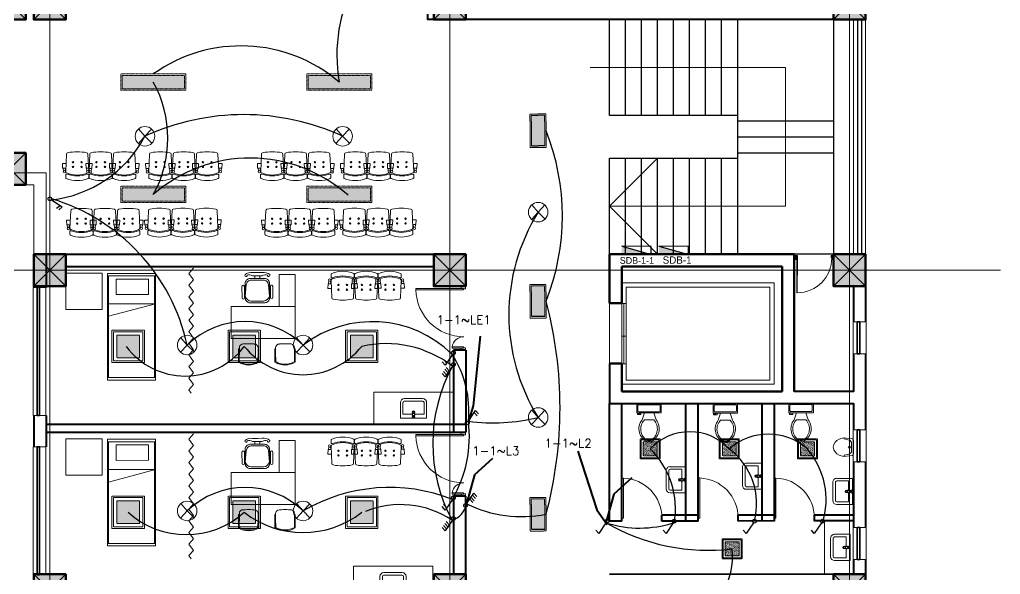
# Model space of a CAD drawing. Header units: millimetres. Extents: x 2399484 to 3337895, y 3598750 to 3969149.
# Drawn here: x 2529674 to 2548066, y 3882246 to 3892647 of the extents above; entities that cross this region are included whole.
import ezdxf

# ---------------------------------------------------------------- set-up
doc = ezdxf.new("R2010")
doc.units = ezdxf.units.MM
doc.header["$MEASUREMENT"] = 0
doc.linetypes.add('CENTER', pattern=[2, 1.25, -0.25, 0.25, -0.25])
for name, color, linetype, lineweight in [('0newfurnture', 30, 'Continuous', 15), ('4 DB BOXES', 3, 'Continuous', 25), ('5 DB BOXES', 3, 'Continuous', 25), ('centreline', 52, 'CENTER', 5), ('Column-0.5', 14, 'Continuous', 50), ('conduit Light & fan City', 30, 'Continuous', 5), ('door', 41, 'Continuous', 5), ('Door Opening-0.09', 253, 'Continuous', 9), ('furniture', 34, 'Continuous', 15), ('Furniture Hospital-0.09', 44, 'Continuous', 9), ('Hatch', 9, 'Continuous', 9), ('Sill Level', 140, 'Continuous', 20), ('stairs', 6, 'Continuous', 25), ('Switches', 173, 'Continuous', 15), ('WALL 0.2', 7, 'Continuous', 20), ('wall 0.4', 7, 'Continuous', 40), ('Wall-0.5', 7, 'Continuous', 50), ('WINDOW', 152, 'Continuous', 30), ('Windows Plan', 152, 'Continuous', 35)]:
    doc.layers.add(name, color=color, linetype=linetype, lineweight=lineweight)
for name, color, linetype in [('1 x 4 recessed', 80, 'CENTER'), ('2 x 11 recessed', 60, 'CENTER'), ('ceilling fan', 3, 'Continuous'), ('emergencylight', 1, 'Continuous'), ('thrtywpanel', 7, 'Continuous'), ('wire powered ups', 3, 'Continuous'), ('Wires', 1, 'Continuous')]:
    doc.layers.add(name, color=color, linetype=linetype)
doc.styles.add('arial.', font='arial.ttf')
doc.styles.add('romans', font='romans.shx')
doc.styles.get("Standard").update_dxf_attribs({"font": 'arial.ttf'})
doc.linetypes.add('ZIGZAG', pattern='A,0.0001,-0.2,[131,ltypeshp.shx,S=0.2,R=0,X=-0.2,Y=0],-0.4,[131,ltypeshp.shx,S=0.2,R=180,X=0.2,Y=0],-0.2', length=0.8001)
doc.dimstyles.get("Standard").update_dxf_attribs({"dimtxt": 500, "dimasz": 100, "dimexe": 100, "dimexo": 200, "dimgap": 0.09, "dimtad": 0, "dimtoh": 1, "dimdec": 0, "dimzin": 0, "dimdsep": 46, "dimtxsty": 'Standard', "dimblk": 'DOT', "dimcen": 0, "dimclrd": 256, "dimclre": 256, "dimclrt": 256, "dimadec": 0, "dimazin": 0, "dimtfac": 1, "dimtdec": 0, "dimtofl": 0, "dimtmove": 0, "dimatfit": 3, "dimfxl": 1, "dimtolj": 1, "dimtzin": 0, "dimlwd": -1, "dimlwe": -1, "dimarcsym": 1})

# ---------------------------------------------------------------- blocks, each defined once
blk = doc.blocks.new('2ft column')
at = {"layer": 'Hatch', "ltscale": 5}
h = blk.add_hatch(color=256, dxfattribs=at)
h.dxf.hatch_style = 1
h.paths.add_polyline_path([(2207385, 4176559), (2207985, 4176559), (2207985, 4175959), (2207385, 4175959)])
at = {"layer": 'Column-0.5', "ltscale": 5}
blk.add_lwpolyline([(2207385, 4176559), (2207985, 4176559), (2207985, 4175959), (2207385, 4175959)], close=True, dxfattribs=at)
at = {"layer": 'Defpoints', "ltscale": 5}
for points in [[(2207985, 4176559), (2207385, 4175959)], [(2207985, 4175959), (2207385, 4176559)]]:
    blk.add_lwpolyline(points, dxfattribs=at)
blk = doc.blocks.new('main grid')
at = {"layer": 'centreline', "ltscale": 5}
for p, q in [((2542161, 4018930), (2542161, 3976624)), ((2549661, 4018930), (2549661, 3976624)), ((2557161, 4018930), (2557161, 3976624)), ((2559988, 3991172), (2538074, 3991172))]:
    blk.add_line(p, q, dxfattribs=at)
at = {"layer": 'Hatch'}
for p in [(333726, -180087), (333726, -183187), (334476, -185087), (341976, -185087), (349476, -185087), (334476, -191087), (341976, -191087), (349476, -191087)]:
    blk.add_blockref('2ft column', p, dxfattribs=at)
at = {"layer": 'Hatch', "xscale": -1}
for p in [(4749846, -180087), (4757346, -180087), (4764846, -180087)]:
    blk.add_blockref('2ft column', p, dxfattribs=at)
blk = doc.blocks.new("door 3'3")
at = {"layer": 'door'}
for p, q in [((82769.36, -31237.4), (82769.36, -31203.37)), ((82769.84, -31203.37), (82769.36, -31203.37)), ((82769.84, -31237.4), (82769.84, -31203.37))]:
    blk.add_line(p, q, dxfattribs=at)
at = {"layer": 'door', "ltscale": 80}
for points in [[(82769.84, -31239.84), (82767.36, -31239.84), (82767.36, -31239.37), (82766.88, -31239.37), (82766.88, -31236.38), (82767.36, -31236.38), (82767.36, -31235.91), (82769.36, -31235.91), (82769.36, -31237.4), (82769.84, -31237.4)], [(82802.93, -31239.84), (82805.41, -31239.84), (82805.41, -31239.37), (82805.88, -31239.37), (82805.88, -31236.38), (82805.41, -31236.38), (82805.41, -31235.91), (82803.4, -31235.91), (82803.4, -31237.4), (82802.93, -31237.4)]]:
    blk.add_lwpolyline(points, close=True, dxfattribs=at)
blk.add_arc((82769.36, -31237.4), 34.04, 0, 89.20471, dxfattribs=at)
at = {"layer": 'Hatch'}
for centre, radius, start, end in [((82767.7, -31239.85), 2.68, 36.75824, 107.53286), ((82767.27, -31240.34), 1.96, 14.76809, 101.35249), ((82768.07, -31239.12), 3.04, 64.81981, 103.53483), ((82757.2, -31236.2), 10.64, 342.68423, 1.60142), ((82764.36, -31235.92), 4.57, 311.03249, 0.21009), ((82767.3, -31236.13), 3.25, 271.0473, 321.53187), ((82805.07, -31239.85), 2.68, 72.46714, 143.24176), ((82805.47, -31236.13), 3.25, 218.46813, 268.9527), ((82804.7, -31239.12), 3.04, 76.46517, 115.18019), ((82805.49, -31240.34), 1.96, 78.64751, 165.23191), ((82808.41, -31235.92), 4.57, 179.78991, 228.96751), ((82815.57, -31236.2), 10.64, 178.39858, 197.31577)]:
    blk.add_arc(centre, radius, start, end, dxfattribs=at)
blk = doc.blocks.new("door 5'")
at = {"layer": 'door', "ltscale": 1000}
for points in [[(2177525, 4317078), (2177525, 4317062), (2177516, 4317062), (2177516, 4317020), (2177473, 4317020), (2177474, 4317105)], [(2177525, 4317062), (2177525, 4317105), (2177474, 4317105), (2177473, 4317020)], [(2177473, 4317020), (2177516, 4317020)], [(2177474, 4317105), (2177516, 4317105)], [(2178697, 4316120), (2178697, 4317060), (2178671, 4317060), (2178671, 4316120), (2178697, 4316120)], [(2178689, 4317076), (2178689, 4317060), (2178697, 4317060), (2178697, 4317018), (2178740, 4317018), (2178740, 4317104)], [(2178689, 4317060), (2178689, 4317104), (2178740, 4317104), (2178740, 4317018)], [(2178740, 4317018), (2178697, 4317018)]]:
    blk.add_lwpolyline(points, dxfattribs=at)
blk.add_lwpolyline([(2177516, 4316839), (2177516, 4317062), (2177543, 4317062), (2177543, 4316839)], close=True, dxfattribs=at)
at = {"layer": 'Door Opening-0.09', "ltscale": 1000}
for centre, radius, start, end in [((2177516, 4317062), 224, 276.6944, 2.344), ((2178697, 4317076), 957, 180.3416, 268.4244)]:
    blk.add_arc(centre, radius, start, end, dxfattribs=at)
at = {"layer": 'WINDOW', "ltscale": 5}
blk.add_line((2177474, 4317104), (2177474, 4317104), dxfattribs=at)
blk = doc.blocks.new('BANCAS')
at = {"layer": 'Furniture Hospital-0.09'}
for p, q in [((-0.236, -0.247), (-0.314, -0.247)), ((-0.309, -0.347), (-0.314, -0.247)), ((-0.241, -0.347), (-0.309, -0.347)), ((-0.294, -0.405), (-0.3, -0.347)), ((-0.256, -0.405), (-0.25, -0.347)), ((0.314, -0.25), (0.236, -0.25)), ((0.309, -0.35), (0.241, -0.35)), ((0.256, -0.409), (0.25, -0.35)), ((0.294, -0.409), (0.3, -0.35)), ((0.309, -0.35), (0.314, -0.25))]:
    blk.add_line(p, q, dxfattribs=at)
blk.add_lwpolyline([(0.227, -0.048, 0.346546), (0.203, -0.019, 0.095695), (-0.203, -0.019, 0.346546), (-0.227, -0.048), (-0.244, -0.417, 0.318973), (-0.225, -0.447, 0.193005), (0.225, -0.447, 0.318973), (0.244, -0.417)], format="xyb", close=True, dxfattribs=at)
blk.add_lwpolyline([(-0.245, -0.522), (-0.245, -0.489, -0.522832), (-0.218, -0.471, 0.18), (0.218, -0.471, -0.522832), (0.245, -0.489), (0.245, -0.547, -0.306573), (0.232, -0.565, -0.192782), (-0.232, -0.565, -0.306573), (-0.245, -0.547), (-0.245, -0.504)], format="xyb", dxfattribs=at)
for centre, radius in [((-0.09, -0.22), 0.015), ((0.09, -0.22), 0.015), ((-0.275, -0.422), 0.025), ((-0.09, -0.32), 0.015), ((0.09, -0.32), 0.015), ((0.275, -0.425), 0.025)]:
    blk.add_circle(centre, radius, dxfattribs=at)
blk = doc.blocks.new('A$C72AE6952')
at = {"ltscale": 20, "xscale": 800, "yscale": 800, "zscale": 800, "row_count": 1, "column_count": 3, "row_spacing": 0, "column_spacing": 440.0000000000001}
blk.add_blockref('BANCAS', (-440, 0), dxfattribs=at)
blk = doc.blocks.new('TAP')
at = {"layer": 'Furniture Hospital-0.09', "linetype": 'Continuous'}
for p, q in [((0, 38), (0, -38)), ((5, 38), (0, 38)), ((5, 38), (5, -38)), ((30, 25), (5, 25)), ((30, 0), (5, 0)), ((30, 25), (30, -25)), ((56, 16), (30, 16)), ((51, 7), (48, 8)), ((59, 19), (57, 22)), ((73, 24), (73, 27)), ((88, 20), (89, 22)), ((97, 15), (125, 12)), ((97, 8), (100, 9)), ((5, -38), (0, -38)), ((30, -25), (5, -25)), ((56, -16), (30, -16)), ((51, -8), (48, -9)), ((60, -20), (58, -22)), ((74, -24), (74, -27)), ((88, -19), (90, -22)), ((97, -7), (100, -8)), ((97, -15), (125, -12))]:
    blk.add_line(p, q, dxfattribs=at)
for radius in [21.2, 19.7]:
    blk.add_circle((74, 0), radius, dxfattribs=at)
for centre, radius, start, end in [((74, 0), 27.2, 163.0512, 199.0512), ((74, 0), 24.2, 127.0512, 163.0512), ((74, 0), 27.2, 91.0512, 127.0512), ((74, 0), 24.2, 55.0512, 91.0512), ((74, 0), 27.2, 19.0512, 55.0512), ((74, 0), 24.2, 343.0512, 19.0512), ((95, 0), 32.6, 337.45, 22.55), ((74, 0), 24.2, 199.0512, 235.0512), ((74, 0), 27.2, 235.0512, 271.0512), ((74, 0), 24.2, 271.0512, 307.0512), ((74, 0), 27.2, 307.0512, 343.0512)]:
    blk.add_arc(centre, radius, start, end, dxfattribs=at)
blk = doc.blocks.new('bazin')
at = {"layer": '0newfurnture', "ltscale": 5}
for p, q in [((2434577, 4011590), (2435069, 4011590)), ((2434577, 4011295), (2434577, 4011590)), ((2434626, 4011295), (2434626, 4011516)), ((2434626, 4011516), (2434799, 4011516)), ((2434847, 4011516), (2435020, 4011516)), ((2435020, 4011516), (2435020, 4011295)), ((2435069, 4011590), (2435069, 4011295)), ((2434996, 4011270), (2434651, 4011270)), ((2434996, 4011221), (2434651, 4011221))]:
    blk.add_line(p, q, dxfattribs=at)
blk.add_circle((2434823, 4011477), 25.6, dxfattribs=at)
for centre, radius, start, end in [((2434651, 4011295), 73.8, 180, 270), ((2434651, 4011295), 24.6, 180, 270), ((2434996, 4011295), 73.8, 270, 0), ((2434996, 4011295), 24.6, 270, 0)]:
    blk.add_arc(centre, radius, start, end, dxfattribs=at)
at = {"layer": '0newfurnture', "ltscale": 5, "xscale": 0.9842520018725999, "yscale": 0.9842520018725999, "zscale": 0.9842520018725999, "rotation": 270}
blk.add_blockref('TAP', (2434823, 4011590), dxfattribs=at)
blk = doc.blocks.new('26 door')
at = {"layer": 'door'}
blk.add_line((42654.7, -717.83), (42654.7, -716.68), dxfattribs=at)
at = {"layer": 'door', "ltscale": 5}
blk.add_lwpolyline([(42654.7, -716.68), (42684.73, -716.68), (42684.73, -717.83), (42654.7, -717.83)], dxfattribs=at)
at = {"layer": 'Door Opening-0.09'}
blk.add_arc((42654.79, -717.79), 29.96, 2.13581, 90.17937, dxfattribs=at)
blk = doc.blocks.new('Toilet - top')
at = {"layer": 'Furniture Hospital-0.09'}
for p, q in [((-8, -8.5), (-8, -8)), ((-7, -8), (-7, -9.5)), ((-4, -8), (-6, -14)), ((4, -8), (6, -14)), ((9.5, -6), (9.5, -2)), ((-10, -8.5), (-8, -8.5)), ((-10, -9.5), (-10, -8.5)), ((-7, -9.5), (-10, -9.5)), ((4, -14), (-4, -14))]:
    blk.add_line(p, q, dxfattribs=at)
blk.add_lwpolyline([(10.5, -8), (10.5, 0), (-10.5, 0), (-10.5, -8)], close=True, dxfattribs=at)
for points in [[(-9.5, -2), (-9.5, -6)], [(8.5, -1), (-8.5, -1)], [(-8.5, -7), (8.5, -7)]]:
    blk.add_lwpolyline(points, dxfattribs=at)
for centre, radius, start, end in [((-8.62, -1.88), 0.884, 81.8699, 188.1301), ((-8.62, -6.12), 0.884, 171.8699, 278.1301), ((8.62, -1.88), 0.884, 351.8699, 98.1301), ((8.62, -6.12), 0.884, 261.8699, 8.1301), ((3.52, -21.58), 12.17, 141.46911, 247.97143), ((4.2, -21.82), 11.33, 136.36773, 238.94682), ((-3.52, -21.58), 12.17, 292.02843, 38.53071), ((-4.2, -21.82), 11.33, 301.05301, 43.63209), ((0, -27.88), 4, 245.73182, 294.26817), ((0, -29), 4, 254.86053, 285.13947)]:
    blk.add_arc(centre, radius, start, end, dxfattribs=at)
blk = doc.blocks.new('TIA UR Plan-flat-1')
at = {"layer": 'Furniture Hospital-0.09'}
for points in [[(-186, 175), (-265, 150, 0.270578), (-380, 0, 0.556713)], [(-186, -175), (-265, -150, -0.270578), (-380, 0, -0.556713)], [(0, 0), (0, 132, 0.414214), (-25, 157), (-186, 175)], [(0, 0), (0, -132, -0.414214), (-25, -157), (-186, -175)], [(-174, 175), (-174, 154), (-81, 130, -0.321575), (-32, 71), (-32, 0)], [(-174, -175), (-174, -154), (-81, -130, 0.321575), (-32, -71), (-32, 0)]]:
    blk.add_lwpolyline(points, format="xyb", dxfattribs=at)
blk.add_circle((-75, 0), 20, dxfattribs=at)
blk = doc.blocks.new('ADHIKRIT')
at = {"layer": 'furniture'}
for p, q in [((900, 1351), (0, 1351)), ((0, 1351), (0, -450)), ((0, 741), (0, 1351)), ((900, -450), (900, 1351)), ((1187, 1121), (1153, 1121)), ((1187, 1145), (1558, 1147)), ((1187, 1145), (1187, 1121)), ((1187, 1121), (1545, 1123)), ((-245, 1046), (-569, 1047)), ((-245, 980), (-569, 981)), ((1048, 956), (1048, 1014)), ((-789, 683), (-869, 683)), ((1050, 758), (1050, 711)), ((1050, 700), (1050, 711)), ((1189, 595), (1157, 595)), ((1187, 595), (1187, 571)), ((1187, 571), (1558, 573)), ((1189, 595), (1286, 595)), ((1287, 595), (1545, 597)), ((-789, 547), (-869, 547)), ((-900, 0), (0, 0)), ((-900, -450), (-900, 0)), ((-247, 247), (-571, 248)), ((-247, 182), (-571, 182)), ((1189, 102), (1157, 102)), ((1187, 126), (1558, 124)), ((1187, 102), (1187, 126)), ((1189, 102), (1286, 101)), ((1287, 101), (1545, 100)), ((1048, -260), (1048, -318)), ((1050, -4), (1050, -14)), ((1050, -61), (1050, -14)), ((0, -450), (-900, -450)), ((0, -450), (900, -450)), ((1187, -425), (1153, -425)), ((1187, -425), (1545, -426)), ((1187, -449), (1187, -425)), ((1187, -449), (1558, -450))]:
    blk.add_line(p, q, dxfattribs=at)
for points in [[(-897, 962, 0.207066), (-957, 755), (-957, 615)], [(-885, 900, 0.214578), (-869, 755), (-869, 615)], [(-110, 614), (-109, 818, 0.414214), (-246, 955), (-655, 956, 0.418376), (-789, 820), (-789, 615)], [(-153, 614), (-152, 788, 0.28028), (-288, 955), (-610, 925, 0.418376), (-744, 789), (-745, 615)], [(-899, 268, -0.207066), (-958, 476), (-957, 615)], [(-886, 330, -0.214578), (-870, 475), (-869, 615)], [(-110, 614), (-110, 409, -0.414214), (-247, 273), (-656, 274, -0.418376), (-790, 410), (-789, 615)], [(-153, 614), (-153, 440, -0.28028), (-290, 273), (-612, 304, -0.418376), (-745, 441), (-745, 615)]]:
    blk.add_lwpolyline(points, format="xyb", dxfattribs=at)
for centre, radius, start, end in [((1154, 1015), 106, 90.3083, 180.3083), ((1203, 1157), 39.5, 294.3355, 296.5711), ((1099, 860), 518, 329.4756, 30.5244), ((1099, 860), 542, 328.0257, 31.9845), ((-881, 933), 33.3, 262.3354, 120.0474), ((-569, 1014), 32.9, 89.8702, 269.8702), ((-245, 1013), 32.9, 269.8702, 89.8702), ((1753, 864), 711, 172.5908, 188.6233), ((1157, 701), 106, 180.3083, 270.3083), ((-882, 297), 33.3, 239.693, 97.4051), ((-571, 215), 32.9, 89.8702, 269.8702), ((-253, 214), 33.4, 280.4483, 79.5122), ((1157, -4), 106, 89.6917, 179.6917), ((1099, -163), 518, 329.4756, 30.5244), ((1099, -163), 542, 328.0155, 31.9743), ((1753, -168), 711, 171.3767, 187.4092), ((1154, -319), 106, 179.6917, 269.6917), ((1203, -461), 39.5, 63.4289, 65.6645)]:
    blk.add_arc(centre, radius, start, end, dxfattribs=at)
blk = doc.blocks.new('BED')
at = {"layer": 'Furniture Hospital-0.09'}
for p, q in [((-2.12, 0.475), (-2.12, -0.475)), ((-2.12, -0.475), (-2.12, 0.475)), ((-0.008, 0.475), (-2.12, 0.475)), ((-2.07, 0.475), (-2.07, -0.475)), ((-0.058, 0.455), (-2.07, 0.455)), ((-0.855, -0.455), (-0.61, 0.475)), ((-0.61, 0.475), (-0.61, -0.455)), ((-0.058, -0.475), (-0.058, 0.475)), ((-0.008, -0.475), (-0.008, 0.475)), ((-0.425, 0.336), (-0.426, -0.303)), ((-0.425, 0.336), (-0.121, 0.336)), ((-0.121, -0.303), (-0.121, 0.336)), ((-0.426, -0.303), (-0.121, -0.303)), ((-2.12, -0.475), (-0.008, -0.475)), ((-2.07, -0.455), (-0.058, -0.455))]:
    blk.add_line(p, q, dxfattribs=at)
blk = doc.blocks.new('w1')
at = {"layer": 'Sill Level'}
blk.add_lwpolyline([(2460641, 3827503), (2460641, 3825103), (2460401, 3825103), (2460401, 3827503)], close=True, dxfattribs=at)
at = {"layer": 'Windows Plan'}
blk.add_lwpolyline([(2460521, 3825103), (2460521, 3827503), (2460473, 3827503), (2460473, 3825103)], close=True, dxfattribs=at)
blk = doc.blocks.new('v2')
at = {"layer": 'Sill Level'}
blk.add_lwpolyline([(2448277, 3818910), (2448877, 3818910), (2448877, 3818670), (2448277, 3818670)], close=True, dxfattribs=at)
at = {"layer": 'Windows Plan'}
blk.add_lwpolyline([(2448877, 3818790), (2448277, 3818790), (2448277, 3818743), (2448877, 3818743)], close=True, dxfattribs=at)
blk = doc.blocks.new('4 ft recessed panel')
at = {"layer": '1 x 4 recessed', "lineweight": 0}
h = blk.add_hatch(dxfattribs=at)
h.set_pattern_fill('AR-SAND', color=256, scale=6.25)
h.set_pattern_definition([(37.5, (-418269.719, 97562.351), (-0.39370849, 12.04264856), [0, -9.5, 0, -10.625, 0, -10.15625]), (7.5, (-418269.719, 97562.351), (11.0611044, 17.6384129), [0, -5.125, 0, -8.5625, 0, -3.28125]), (327.5, (-418277.406, 97562.351), (19.46338664, 0.03536908), [0, -3.125, 0, -11.25, 0, -14.6875]), (317.5, (-418277.406, 97562.351), (18.7882913, 5.4854723), [0, -1.5625, 0, -7.375, 0, -8.4375])])
h.paths.add_polyline_path([(-575, 125), (575, 125), (575, -125), (-575, -125)])
for points in [[(-600, 150), (600, 150), (600, -150), (-600, -150)], [(-575, 125), (575, 125), (575, -125), (-575, -125)]]:
    blk.add_lwpolyline(points, close=True, dxfattribs=at)
blk = doc.blocks.new('36W LED PANEL')
at = {"layer": '2 x 11 recessed', "lineweight": 0, "true_color": 0xffffff, "transparency": 33554664}
h = blk.add_hatch(dxfattribs=at)
h.set_pattern_fill('DOTS', scale=15.2)
h.paths.add_polyline_path([(-213, 213), (213, 213), (213, -213), (-213, -213)])
at = {"layer": '2 x 11 recessed', "lineweight": 0}
for points in [[(-304, 304), (304, 304), (304, -304), (-304, -304)], [(-274, 274), (274, 274), (274, -274), (-274, -274)], [(-213, 213), (213, 213), (213, -213), (-213, -213)]]:
    blk.add_lwpolyline(points, close=True, dxfattribs=at)
blk = doc.blocks.new('1by1 6w')
at = {"layer": '2 x 11 recessed', "lineweight": 0}
h = blk.add_hatch(dxfattribs=at)
h.set_pattern_fill('AR-SAND', color=256, scale=7.6)
h.set_pattern_definition([(37.5, (-507751.777, 116886.896), (-0.47874952, 14.64386064), [0, -11.552, 0, -12.92, 0, -12.35]), (7.5, (-507751.777, 116886.896), (13.45030296, 21.4483101), [0, -6.232, 0, -10.412, 0, -3.99]), (327.5, (-507761.125, 116886.896), (23.66747815, 0.0430088), [0, -3.8, 0, -13.68, 0, -17.86]), (317.5, (-507761.125, 116886.896), (22.8465622, 6.6703343), [0, -1.9, 0, -8.968, 0, -10.26])])
h.paths.add_polyline_path([(-106, 106), (106, 106), (106, -106), (-106, -106)])
for points in [[(-152, 152), (152, 152), (152, -152), (-152, -152)], [(-137, 137), (137, 137), (137, -137), (-137, -137)], [(-106, 106), (106, 106), (106, -106), (-106, -106)]]:
    blk.add_lwpolyline(points, close=True, dxfattribs=at)
blk = doc.blocks.new('4 WAY')
at = {"layer": 'Switches', "lineweight": 30}
for p, q in [((1.76, 2.13), (6.02, 8.52)), ((4.51, 6.01), (6.27, 4.01)), ((5.27, 7.27), (7.02, 5.26)), ((6.02, 8.52), (7.78, 6.51)), ((3.64, 4.89), (5.39, 2.88))]:
    blk.add_line(p, q, dxfattribs=at)
blk.add_circle((1.13, 1.13), 1.13, dxfattribs=at)
blk = doc.blocks.new('1 WAY')
at = {"layer": 'Switches', "lineweight": 30}
for p, q in [((1.76, 2.13), (6.02, 8.52)), ((6.02, 8.52), (7.78, 6.51))]:
    blk.add_line(p, q, dxfattribs=at)
blk.add_circle((1.13, 1.13), 1.13, dxfattribs=at)
blk = doc.blocks.new('2 ft panel')
at = {"layer": '1 x 4 recessed', "lineweight": 0}
h = blk.add_hatch(dxfattribs=at)
h.set_pattern_fill('AR-SAND', color=256, scale=6.25)
h.set_pattern_definition([(37.5, (-417982.219, 97562.351), (-0.39370849, 12.04264856), [0, -9.5, 0, -10.625, 0, -10.15625]), (7.5, (-417982.219, 97562.351), (11.0611044, 17.6384129), [0, -5.125, 0, -8.5625, 0, -3.28125]), (327.5, (-417989.906, 97562.351), (19.46338664, 0.03536908), [0, -3.125, 0, -11.25, 0, -14.6875]), (317.5, (-417989.906, 97562.351), (18.7882913, 5.4854723), [0, -1.5625, 0, -7.375, 0, -8.4375])])
h.paths.add_polyline_path([(287, -125), (287, 125), (-288, 125), (-288, -125)])
at = {"layer": '1 x 4 recessed'}
blk.add_line((287, 125), (287, -125), dxfattribs=at)
at = {"layer": '1 x 4 recessed', "lineweight": 0}
for points in [[(316, -150), (-313, -150), (-313, 150), (316, 150)], [(287, -125), (-288, -125), (-288, 125), (287, 125)], [(316, 150), (316, -150)]]:
    blk.add_lwpolyline(points, dxfattribs=at)
blk = doc.blocks.new('emergency')
at = {"layer": 'conduit Light & fan City'}
for p, q in [((0, 0), (-124, -135)), ((-122, 136), (0, 0)), ((124, 135), (0, 0)), ((0, 0), (129, -129))]:
    blk.add_line(p, q, dxfattribs=at)
blk.add_circle((0, 0), 183, dxfattribs=at)
blk = doc.blocks.new('2 WAY')
at = {"layer": 'Switches', "lineweight": 30}
for p, q in [((1.76, 2.13), (6.02, 8.52)), ((5.27, 7.27), (7.02, 5.26)), ((6.02, 8.52), (7.78, 6.51))]:
    blk.add_line(p, q, dxfattribs=at)
blk.add_circle((1.13, 1.13), 1.13, dxfattribs=at)
blk = doc.blocks.new('FDB')
at = {"layer": '4 DB BOXES'}
blk.add_hatch(color=256, dxfattribs=at).paths.add_polyline_path([(-65075.48, -197982.42), (-65075.48, -197977), (-65095.76, -197982.42)])
for p, q in [((-65095.76, -197982.42), (-65095.76, -197977)), ((-65095.76, -197977), (-65075.48, -197977)), ((-65075.48, -197977), (-65095.76, -197982.42)), ((-65075.48, -197982.42), (-65095.76, -197982.42))]:
    blk.add_line(p, q, dxfattribs=at)
blk = doc.blocks.new('_Dot')
at = {"color": 0, "linetype": 'ByBlock', "lineweight": -2}
blk.add_line((-0.5, 0), (-1, 0), dxfattribs=at)
at = {"color": 0, "linetype": 'ByBlock', "lineweight": -3, "const_width": 0.5}
blk.add_lwpolyline([(-0.25, 0, 1), (0.25, 0, 1)], format="xyb", close=True, dxfattribs=at)

msp = doc.modelspace()

# ---------------------------------------------------------------- linework, layer by layer
at = {"layer": '0newfurnture', "ltscale": 5}
for points in [[(2536317.9, 3885659.2), (2537806.4, 3885659.2), (2537806.4, 3885059.2), (2536317.9, 3885059.2)], [(2535932.7, 3882397.1), (2537421.3, 3882397.1), (2537421.3, 3881797.1), (2535932.7, 3881797.1)]]:
    msp.add_lwpolyline(points, close=True, dxfattribs=at)
at = {"layer": '0newfurnture'}
msp.add_lwpolyline([(2545309.1, 3882527.5), (2545309.1, 3882247.1), (2544765.5, 3882247.1), (2544765.5, 3883247), (2545309.1, 3883247), (2545309.1, 3883127.5)], dxfattribs=at)
at = {"layer": 'furniture'}
for points in [[(2530542.4, 3887213.5), (2531224.5, 3887213.5), (2531224.5, 3887895.6), (2530542.4, 3887895.6)], [(2530542.4, 3884105.5), (2531224.5, 3884105.5), (2531224.5, 3884787.6), (2530542.4, 3884787.6)]]:
    msp.add_lwpolyline(points, close=True, dxfattribs=at)
at = {"layer": 'Furniture Hospital-0.09', "ltscale": 5}
for p, q in [((2540969.1, 3887710.5), (2540969.1, 3887327.1)), ((2541045.7, 3887633.8), (2541045.7, 3887327.1)), ((2543745.4, 3887633.8), (2541045.7, 3887633.8)), ((2543745.4, 3885887.1), (2543745.4, 3887633.8)), ((2540969.1, 3887327.1), (2541045.7, 3887327.1)), ((2541007.4, 3887327.1), (2541007.4, 3886193.8)), ((2541007.4, 3886713.8), (2540969.1, 3886713.8)), ((2541045.7, 3886713.8), (2541007.4, 3886713.8)), ((2540969.1, 3886193.8), (2540969.1, 3885810.5)), ((2540969.1, 3886193.8), (2541045.7, 3886193.8)), ((2541045.7, 3886193.8), (2541045.7, 3885887.1)), ((2541045.7, 3885887.1), (2543745.4, 3885887.1)), ((2540969.1, 3885810.5), (2543822.1, 3885810.5))]:
    msp.add_line(p, q, dxfattribs=at)
for points in [[(2540969.1, 3887710.5), (2543822.1, 3887710.5), (2543822.1, 3885810.5)], [(2540969.1, 3886193.8), (2540969.1, 3887327.1)], [(2541045.7, 3887327.1), (2541045.7, 3886193.8)]]:
    msp.add_lwpolyline(points, dxfattribs=at)
at = {"layer": 'stairs', "ltscale": 5}
for points in [[(2543139.1, 3890847.1), (2540739.1, 3890847.1), (2540739.1, 3892647.1)], [(2541039.1, 3890847.1), (2541039.1, 3892647.1)], [(2541339.1, 3890847.1), (2541339.1, 3892647.1)], [(2541639.1, 3890847.1), (2541639.1, 3892647.1)], [(2541939.1, 3890847.1), (2541939.1, 3892647.1)], [(2542239.1, 3890847.1), (2542239.1, 3892647.1)], [(2542539.1, 3890847.1), (2542539.1, 3892647.1)], [(2542839.1, 3890847.1), (2542839.1, 3892647.1)], [(2543139.1, 3892647.1), (2543139.1, 3888247.1)], [(2544939.1, 3892647.1), (2544939.1, 3888247.1), (2544198.8, 3888247.1)], [(2543139.1, 3890747.1), (2544939.1, 3890747.1)], [(2543139.1, 3890447.1), (2544939.1, 3890447.1)], [(2543139.1, 3890147.1), (2544939.1, 3890147.1)], [(2540739.1, 3888247.1), (2540739.1, 3890047.1), (2543139.1, 3890047.1)], [(2541039.1, 3888247.1), (2541039.1, 3890047.1)], [(2541339.1, 3888247.1), (2541339.1, 3890047.1)], [(2541639.1, 3888247.1), (2541639.1, 3890047.1)], [(2541939.1, 3888247.1), (2541939.1, 3890047.1)], [(2542239.1, 3888247.1), (2542239.1, 3890047.1)], [(2542539.1, 3888247.1), (2542539.1, 3890047.1)], [(2542839.1, 3888247.1), (2542839.1, 3890047.1)]]:
    msp.add_lwpolyline(points, dxfattribs=at)
at = {"layer": 'WALL 0.2', "ltscale": 5}
for p, q in [((2514634.1, 3889777.1), (2530169.1, 3889777.1)), ((2530169.1, 3889777.1), (2530169.1, 3888247.1)), ((2514864.1, 3889547.1), (2529939.1, 3889547.1)), ((2529939.1, 3889547.1), (2529939.1, 3888247.1)), ((2540739.1, 3887332.2), (2540739.1, 3886198.8)), ((2540969.1, 3886198.8), (2540969.1, 3887332.2))]:
    msp.add_line(p, q, dxfattribs=at)
for points in [[(2545309.1, 3892647.1), (2545309.1, 3888247.1)], [(2545539.1, 3892647.1), (2545539.1, 3888247.1)], [(2540374, 3891747.1), (2543139.1, 3891747.1), (2544039.1, 3891747.1), (2544039.1, 3889147.1), (2540739.1, 3889147.1)], [(2540739.1, 3889147.1), (2541639.1, 3890047.1)], [(2540739.1, 3889147.1), (2541639.1, 3888247.1)]]:
    msp.add_lwpolyline(points, dxfattribs=at)
at = {"layer": 'wall 0.4', "ltscale": 5}
for p, q in [((2529939.1, 3888247.1), (2529939.1, 3887625.8)), ((2530169.1, 3888247.1), (2530169.1, 3887625.8)), ((2545539.1, 3887647.1), (2545539.1, 3886979.6)), ((2545539.1, 3886379.6), (2545539.1, 3884958.2)), ((2540738.5, 3883245.7), (2540738.5, 3885447.1)), ((2540968.5, 3883245.7), (2540968.5, 3885447.1)), ((2542168.5, 3883245.7), (2542168.5, 3885447.1)), ((2542398.5, 3883245.7), (2542398.5, 3885447.1)), ((2543598.5, 3883245.7), (2543598.5, 3885447.1)), ((2543828.5, 3883245.7), (2543828.5, 3885447.1)), ((2529939.1, 3885225.8), (2529939.1, 3884640)), ((2530169.1, 3885225.8), (2530169.1, 3884640)), ((2545539.1, 3884358.2), (2545539.1, 3883127.5)), ((2542398.5, 3883356.2), (2541718.5, 3883356)), ((2541718.5, 3883245.7), (2541718.5, 3883356)), ((2543828.5, 3883356.7), (2543148.5, 3883356.5)), ((2543148.5, 3883245.7), (2543148.5, 3883356.5)), ((2545309, 3883357.1), (2544578.5, 3883356.9)), ((2544578.5, 3883245.7), (2544578.5, 3883356.9)), ((2540968.5, 3883245.8), (2540738.5, 3883245.7)), ((2542398.5, 3883246.2), (2541718.5, 3883246)), ((2543828.5, 3883246.7), (2543148.5, 3883246.5)), ((2545309.1, 3883247.1), (2544578.5, 3883246.9)), ((2545539.1, 3882527.5), (2545539.1, 3881339.1)), ((2544939.1, 3882247.8), (2540739.1, 3882245.7))]:
    msp.add_line(p, q, dxfattribs=at)
for points in [[(2537439.1, 3892647.1), (2537329.1, 3892647.1), (2537329.1, 3892877.1), (2537439.1, 3892877.1)], [(2544939.1, 3892647.1), (2538039.1, 3892647.1)], [(2544939.1, 3892647.1), (2540739.1, 3892647.1)], [(2530539.1, 3888247.1), (2537439.1, 3888247.1)], [(2530539.1, 3888017.1), (2537439.1, 3888017.1)], [(2545309.1, 3887647.1), (2545309.1, 3886979.6)], [(2537809.1, 3886447.1), (2537809.1, 3884909.2)], [(2538038.4, 3886447.1), (2537809.1, 3886447.1)], [(2538039.1, 3886447.1), (2538039.1, 3884909.2)], [(2545309.1, 3886379.6), (2545309.1, 3885677.1), (2544202.1, 3885677.1)], [(2540739.1, 3886198.8), (2540739.1, 3885447.1), (2545309.1, 3885447.1), (2545309.1, 3884958.2)], [(2530169.1, 3885059.2), (2538039.1, 3885059.2)], [(2530169.1, 3884909.2), (2538039.1, 3884909.2)], [(2545309.1, 3884358.2), (2545309.1, 3883127.5)], [(2537809.1, 3883709.2), (2537809.1, 3882247.1)], [(2538037.1, 3883709.2), (2537809.1, 3883709.2)], [(2538037.1, 3883709.2), (2538037.1, 3882247.1)], [(2545309.1, 3882527.5), (2545309.1, 3882247.1)]]:
    msp.add_lwpolyline(points, dxfattribs=at)
at = {"layer": 'Wall-0.5', "ltscale": 5}
for p, q in [((2544202.1, 3888247.1), (2540739.1, 3888247.1)), ((2540739.1, 3888247.1), (2540739.1, 3887332.2)), ((2544202.1, 3888247.1), (2544202.1, 3885677.1)), ((2540969.1, 3887332.2), (2540969.1, 3888017.1)), ((2540969.1, 3888017.1), (2543972.1, 3888017.1)), ((2543972.1, 3888017.1), (2543972.1, 3885677.1)), ((2540739.1, 3887332.2), (2540969.1, 3887332.2)), ((2540969.1, 3886198.8), (2540739.1, 3886198.8)), ((2540969.1, 3885677.1), (2540969.1, 3886198.8)), ((2543972.1, 3885677.1), (2540969.1, 3885677.1))]:
    msp.add_line(p, q, dxfattribs=at)
at = {"layer": 'WINDOW', "ltscale": 5}
for points in [[(2545384.1, 3892647.1), (2545384.1, 3888247.1)], [(2545464.1, 3892647.1), (2545464.1, 3888247.1)]]:
    msp.add_lwpolyline(points, dxfattribs=at)
at = {"layer": 'WINDOW', "linetype": 'ZIGZAG', "lineweight": 20, "ltscale": 0.5}
for points in [[(2532932, 3887987.2), (2532849, 3887888.6), (2532932, 3887768.8), (2532849, 3887670.3), (2532932, 3887550.5), (2532849, 3887451.9), (2532932, 3887332.1), (2532849, 3887233.5), (2532932, 3887113.7), (2532846.8, 3887012.5), (2532934, 3886897.7), (2532849, 3886796.7), (2532932, 3886676.9), (2532849, 3886578.3), (2532932, 3886458.5), (2532849, 3886359.9), (2532932, 3886240.1), (2532849, 3886141.6), (2532932, 3886021.8), (2532849, 3885923.2), (2532932, 3885803.4), (2532849, 3885704.8), (2532891.6, 3885643.3)], [(2532932, 3884879.3), (2532849, 3884780.7), (2532932, 3884660.9), (2532849, 3884562.3), (2532932, 3884442.5), (2532849, 3884343.9), (2532932, 3884224.1), (2532849, 3884125.6), (2532932, 3884005.8), (2532846.8, 3883904.6), (2532934, 3883789.8), (2532849, 3883688.8), (2532932, 3883569), (2532849, 3883470.4), (2532932, 3883350.6), (2532849, 3883252), (2532932, 3883132.2), (2532849, 3883033.6), (2532932, 3882913.8), (2532849, 3882815.3), (2532932, 3882695.5), (2532849, 3882596.9), (2532891.6, 3882535.4)]]:
    msp.add_lwpolyline(points, dxfattribs=at)
at = {"layer": 'wire powered ups', "ltscale": 5}
for centre, radius, start, end in [((2533877.9, 3886423.8), 4441.6, 65.34113, 114.65887), ((2530019.8, 3891524.1), 2269.6, 276.35431, 332.05237), ((2529210.9, 3885752.9), 3691.9, 12.41133, 73.24867), ((2542488.7, 3887112.7), 3640, 148.07555, 211.92445), ((2533903.1, 3885419), 1565.8, 46.05361, 133.94639), ((2536285.7, 3884846.7), 2137.4, 45.48906, 127.32341), ((2536181, 3885317.2), 1918.4, 354.02071, 33.31547), ((2535751.2, 3884837.3), 2357.6, 329.83326, 6.91846), ((2538553.5, 3888694.2), 3606.9, 262.59982, 283.56075), ((2533903.1, 3882308.3), 1565.8, 46.05361, 133.94639), ((2536613.4, 3880655), 3220, 68.57881, 120.28035)]:
    msp.add_arc(centre, radius, start, end, dxfattribs=at)
at = {"layer": 'Wires', "ltscale": 5}
for centre, radius, start, end in [((2538514.4, 3891984.7), 2890.5, 112.59642, 190.14808), ((2533827.7, 3889316.4), 2837.6, 49.53977, 125.45754), ((2530287.2, 3890422.4), 2167.5, 330.93244, 29.06756), ((2535523.5, 3888965.6), 4329.3, 338.32996, 21.67004), ((2533998.7, 3887288.4), 2762.6, 48.39663, 131.12823), ((2532071.2, 3885370.5), 7737.6, 345.04683, 14.95317), ((2536544.8, 3884524), 2047.8, 52.57029, 102.82441), ((2532779.6, 3887344.6), 1380.2, 216.71857, 323.3476), ((2534988.6, 3887398.4), 1408.5, 218.54259, 321.45741), ((2540461.8, 3884700.3), 3040.4, 151.51865, 208.27066), ((2542241.8, 3883908.4), 1011.9, 42.90337, 137.09663), ((2543714.9, 3883772.1), 1103, 48.42939, 131.57061), ((2540401.4, 3883473.7), 1571.9, 350.24167, 45.62955), ((2542211.8, 3883570.6), 1284.1, 345.21905, 53.08634), ((2543339, 3883647.6), 1459.2, 342.47125, 40.60583), ((2536815.1, 3881807.5), 1746.3, 56.29539, 112.04329), ((2537654.1, 3883649.8), 410.7, 288.44425, 348.6051), ((2539087.5, 3885657.2), 2329, 243.73319, 281.3741), ((2532798.2, 3884617.9), 1626.1, 227.97049, 312.02951), ((2534988.6, 3884817.2), 1787.1, 231.94111, 308.05889), ((2541303.7, 3885185.7), 2071.8, 252.74157, 287.62101), ((2542588, 3886482.4), 3785.8, 239.89484, 276.83252), ((2541679.9, 3882593), 1364.7, 292.57955, 5.48633)]:
    msp.add_arc(centre, radius, start, end, dxfattribs=at)

# ---------------------------------------------------------------- block references
at = {"layer": '0newfurnture', "xscale": -1}
for p, rotation in [((102237.7, 7896762.7), 180), ((-1469421.4, 1449195.9), 270), ((-1467991.4, 1449263.5), 270), ((-1466298.1, 1448976.9), 270), ((-1466338.8, 1447927.8), 270), ((101852.6, 7893500.7), 180)]:
    msp.add_blockref('bazin', p, dxfattribs=dict(at, rotation=rotation))
at = {"layer": '1 x 4 recessed'}
for name, p, xscale, yscale, zscale in [('4 ft recessed panel', (2532181.6, 3891475.4), 1.015649799774034, 1.015649799774034, 1.015649799774034), ('4 ft recessed panel', (2535669.1, 3891475.4), 1.015649799774034, 1.015649799774034, 1.015649799774034), ('4 ft recessed panel', (2532181.6, 3889369.3), 1.015649799774034, 1.015649799774034, 1.015649799774034), ('4 ft recessed panel', (2535669.1, 3889369.3), 1.015649799774034, 1.015649799774034, 1.015649799774034), ('1by1 6w', (2541500.6, 3884597.3), 1.232584708463633, 1.232584708463633, 1.232584708463633), ('1by1 6w', (2542983.1, 3884597.3), 1.232584708463633, 1.232584708463633, 1.232584708463633), ('1by1 6w', (2544446.8, 3884597.3), 1.232584708463633, 1.232584708463633, 1.232584708463633), ('1by1 6w', (2543038.4, 3882723.4), 1.232584708463633, 1.232584708463633, 1.232584708463633)]:
    msp.add_blockref(name, p, dxfattribs=dict(at, xscale=xscale, yscale=yscale, zscale=zscale))
at = {"layer": '1 x 4 recessed', "rotation": 270.4480127828098}
for p in [(2539396.7, 3890564.6), (2539396.7, 3887367.4), (2539396.7, 3883374.3)]:
    msp.add_blockref('2 ft panel', p, dxfattribs=at)
at = {"layer": '5 DB BOXES', "xscale": -27.26879209834783, "yscale": 27.26879211394649, "zscale": 27.26879210264321, "rotation": 359.5057637808463}
for p in [(813069.1, 9302097.1), (813768.2, 9302097.1)]:
    msp.add_blockref('FDB', p, dxfattribs=at)
at = {"layer": 'ceilling fan', "lineweight": -3, "xscale": 31.30765159497629, "yscale": 31.30765159497629, "zscale": 31.30765159497629}
for name, p, rotation in [('2 WAY', (2530204.4, 3889323.4), 270), ('2 WAY', (2537844.3, 3886437.5), 180.0153879963838), ('4 WAY', (2537844.4, 3886216.8), 180), ('2 WAY', (2538034, 3885050.7), 0.01538799638375275), ('2 WAY', (2537844.3, 3883719.3), 180.0153879963838), ('4 WAY', (2537844.4, 3883328), 180), ('1 WAY', (2540724.4, 3883277.8), 180), ('1 WAY', (2541985.8, 3883277.8), 180), ('1 WAY', (2543488.7, 3883278.3), 180), ('1 WAY', (2544765.7, 3883278.7), 180)]:
    msp.add_blockref(name, p, dxfattribs=dict(at, rotation=rotation))
msp.add_blockref('4 WAY', (2538001.8, 3883502), dxfattribs=at)
at = {"layer": 'door'}
for name, p, xscale, yscale, zscale, rotation in [("door 5'", (-1551735, 1823276.7), -0.9473750180788149, 0.9473750180788149, 0.9473750180788149, 270.0040133245631), ("door 5'", (-1551735, 1820538.7), -0.9473750180788149, 0.9473750180788149, 0.9473750180788149, 270.0040133245631), ('26 door', (2558914.3, 2816933.9), -25, 25, 25, 270), ('26 door', (2560344.3, 2816934.7), -25, 25, 25, 270), ('26 door', (2561774.3, 2816933.4), -25, 25, 25, 270)]:
    msp.add_blockref(name, p, dxfattribs=dict(at, xscale=xscale, yscale=yscale, zscale=zscale, rotation=rotation))
at = {"layer": 'Door Opening-0.09', "xscale": -19.23084603733906, "yscale": 19.23084603733906, "zscale": 19.23084603733906, "rotation": 179.9608081480045}
msp.add_blockref("door 3'3", (952114.3, 3288545.8), dxfattribs=at)
at = {"layer": 'emergencylight'}
for p in [(2532024.8, 3890460.4), (2535731, 3890460.4), (2539399.2, 3889037.6), (2532816.5, 3886546.3), (2534989.8, 3886546.3), (2539399.2, 3885187.9), (2532816.5, 3883435.7), (2534989.8, 3883435.7)]:
    msp.add_blockref('emergency', p, dxfattribs=at)
at = {"layer": 'furniture', "xscale": -947.368421052245, "yscale": 947.368421052245, "zscale": 947.368421052245, "rotation": 270}
for p in [(2531773, 3887895.6), (2531773, 3884787.6)]:
    msp.add_blockref('BED', p, dxfattribs=at)
at = {"layer": 'furniture', "extrusion": (0, 0, -1), "xscale": 0.6669998082076751, "yscale": 0.6669998082076751, "zscale": -0.6669998082076751, "rotation": 270.0000000000001}
for p in [(-2534542.7, 3887265.7), (-2534542.7, 3884157.8)]:
    msp.add_blockref('ADHIKRIT', p, dxfattribs=at)
at = {"layer": 'Furniture Hospital-0.09'}
for name, p, xscale, yscale, zscale in [('A$C72AE6952', (2531242.6, 3890168.4), 1.107692350907673, 1.107692350907673, 1.107692306891935), ('A$C72AE6952', (2532704.7, 3890168.4), -1.107692350907673, 1.107692350907673, 1.107692306891935), ('A$C72AE6952', (2534899, 3890168.4), 1.107692350907673, 1.107692350907673, 1.107692306891935), ('A$C72AE6952', (2536361.2, 3890168.4), -1.107692350907673, 1.107692350907673, 1.107692306891935), ('A$C72AE6952', (2531226, 3889107.1), -1.107692350907673, 1.107692350907673, 1.107692306891935), ('A$C72AE6952', (2532688.1, 3889110.2), -1.107692350907673, 1.107692350907673, 1.107692306891935), ('A$C72AE6952', (2534882.4, 3889107.1), -1.107692350907673, 1.107692350907673, 1.107692306891935), ('A$C72AE6952', (2536344.6, 3889110.2), -1.107692350907673, 1.107692350907673, 1.107692306891935), ('Toilet - top', (2541477.7, 3885449.3), 21.93575057202424, 21.93575057202424, 21.93575057202424), ('Toilet - top', (2542908.3, 3885443.9), 21.93575057202424, 21.93575057202424, 21.93575057202424), ('Toilet - top', (2544328.5, 3885451.9), 21.93575057202424, 21.93575057202424, 21.93575057202424)]:
    msp.add_blockref(name, p, dxfattribs=dict(at, xscale=xscale, yscale=yscale, zscale=zscale))
at = {"layer": 'Furniture Hospital-0.09', "xscale": -1.107692350907673, "yscale": 1.107692350907673, "zscale": 1.107692306891935, "rotation": 180}
for p in [(2536220.7, 3887388.9), (2536220.7, 3884280.9)]:
    msp.add_blockref('A$C72AE6952', p, dxfattribs=at)
at = {"layer": 'Furniture Hospital-0.09', "rotation": 359.9999993660119}
msp.add_blockref('TIA UR Plan-flat-1', (2545309.1, 3884631.8), dxfattribs=at)
at = {"layer": 'thrtywpanel'}
for p in [(2531709.5, 3886520.7), (2533886.9, 3886520.7), (2536090.2, 3886520.7), (2531709.5, 3883410.1), (2533886.9, 3883410.1), (2536090.2, 3883410.1)]:
    msp.add_blockref('36W LED PANEL', p, dxfattribs=at)
at = {"layer": 'wall 0.4'}
for name, p in [('main grid', (-11921.7, -103224.7)), ('w1', (69528, 60122.9)), ('w1', (69528, 57137.1))]:
    msp.add_blockref(name, p, dxfattribs=at)
at = {"layer": 'wall 0.4', "rotation": 270}
for p in [(-1273361.4, 6335256.2), (-1273361.4, 6333234.8), (-1273361.4, 6331404.1)]:
    msp.add_blockref('v2', p, dxfattribs=at)

# ---------------------------------------------------------------- texts
at = {"layer": 'wall 0.4', "color": 5, "ltscale": 5, "style": 'romans'}
for s, p in [('1-1~LE1', (2537494.2, 3886936.7)), ('1-1~L2', (2539518.3, 3884622.5)), ('1-1~L3', (2538163.8, 3884482.5))]:
    msp.add_text(s, height=162.3, dxfattribs=at).set_placement(p)
at = {"layer": 'wire powered ups', "ltscale": 5, "attachment_point": 9, "rotation": 359.99923, "style": 'arial.'}
for s, insert, char_height in [('{\\fStylus BT|b0|i0|c0|p34;SDB-1-1}', (2541570, 3888066.9), 125), ('{\\fStylus BT|b0|i0|c0|p34;SDB-1}', (2542275.6, 3888068.6), 137.5)]:
    msp.add_mtext(s, dxfattribs=dict(at, insert=insert, char_height=char_height))

# ---------------------------------------------------------------- leaders
at = {"layer": 'wall 0.4', "ltscale": 5}
for points in [[(2538312.4, 3886712.2), (2538179.5, 3885403), (2538089.9, 3885117.6)], [(2540144.8, 3884553.3), (2540497.3, 3883456.5), (2540689.7, 3883182.3)], [(2538543.2, 3884415.8), (2538205, 3884109.7), (2538056.8, 3883568.7)], [(2541155.8, 3884058.3), (2540817.6, 3883752.2), (2540669.4, 3883211.2)]]:
    msp.add_leader(points, dimstyle='Standard', override={"dimfxl": 500, "dimfxlon": 1}, dxfattribs=at)

doc.saveas('drawing.dxf')
